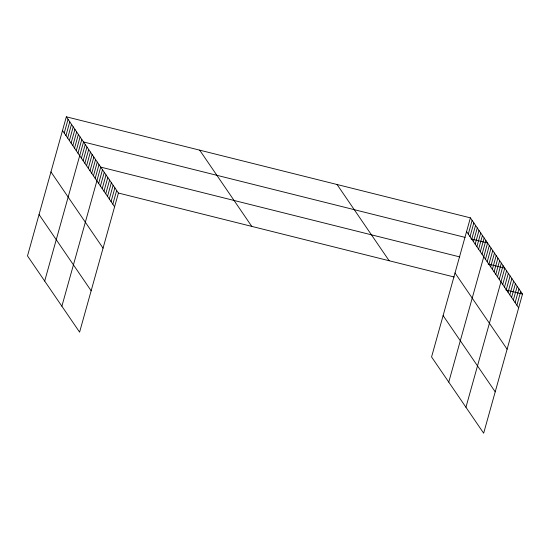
<?xml version="1.0" encoding="UTF-8"?>
<svg xmlns="http://www.w3.org/2000/svg" width="550" height="550" viewBox="0 0 550 550"><rect width="100%" height="100%" fill="white"/><g stroke="black" fill="none" stroke-linecap="round" stroke-linejoin="round"><path stroke-width="0.82" d="M66.337 116.806L27.5 255.908L79.599 332.145L118.436 193.043L66.337 116.806L470.401 217.855L522.5 294.092L483.663 433.194L431.564 356.957L470.401 217.855M64.226 133.052L68.056 119.323M65.945 135.568L69.774 121.832M67.664 138.078L71.493 124.348M69.383 140.594L73.219 126.864M71.101 143.11L74.938 129.381M72.82 145.626L76.656 131.897M74.539 148.142L78.375 134.413M76.258 150.659L80.094 136.929M77.976 153.175L81.812 139.446M44.694 281.064L83.531 141.962L465.094 237.387M81.414 158.208L85.25 144.478M83.133 160.724L86.969 146.994M84.858 163.24L88.688 149.511M86.577 165.756L90.406 152.027M88.296 168.272L92.125 154.543M90.014 170.789L93.844 157.059M91.733 173.305L95.562 159.576M93.452 175.821L97.281 162.085M95.171 178.331L99.007 164.601M61.882 306.226L100.726 167.118L459.786 256.919M98.663 183.439L102.493 169.709M100.43 186.031L104.266 172.301M102.204 188.623L106.04 174.893M103.978 191.221L107.807 177.485M105.744 193.813L109.581 180.077M107.518 196.405L111.348 182.676M109.292 198.997L113.121 185.268M111.059 201.589L114.895 187.859M112.833 204.181L116.662 190.451M468.291 234.101L472.12 220.371M470.009 236.617L473.839 222.887M471.728 239.133L475.558 225.404M473.447 241.649L477.276 227.92M475.166 244.166L479.002 230.436M476.884 246.682L480.721 232.952M478.603 249.198L482.439 235.469M480.322 251.714L484.158 237.985M482.041 254.231L485.877 240.494M448.759 382.119L487.596 243.011L470.924 238.844M485.478 259.256L489.314 245.527M487.197 261.772L491.033 248.043M488.916 264.289L492.752 250.559M490.641 266.805L494.471 253.076M492.36 269.321L496.189 255.592M494.079 271.837L497.908 258.108M495.797 274.354L499.627 260.624M497.516 276.87L501.346 263.141M499.235 279.386L503.064 265.657M465.946 407.275L504.79 268.173L488.118 264M502.728 284.494L506.557 270.765M504.494 287.086L508.331 273.357M506.268 289.678L510.098 275.949M508.042 292.27L511.871 278.541M509.809 294.862L513.645 281.132M511.582 297.454L515.412 283.724M513.349 300.046L517.186 286.316M515.123 302.637L518.959 288.908M516.897 305.229L520.726 291.5M118.436 193.043L454.163 277.001M505.835 289.926L522.5 294.092M466.572 231.584L518.664 307.821M455.015 272.958L507.114 349.195M443.114 315.583L495.213 391.82M337.061 184.511L389.159 260.748M199.678 150.15L251.776 226.387M62.508 130.536L114.599 206.772M50.951 171.909L103.049 248.146M39.05 214.534L91.149 290.771"/></g></svg>
